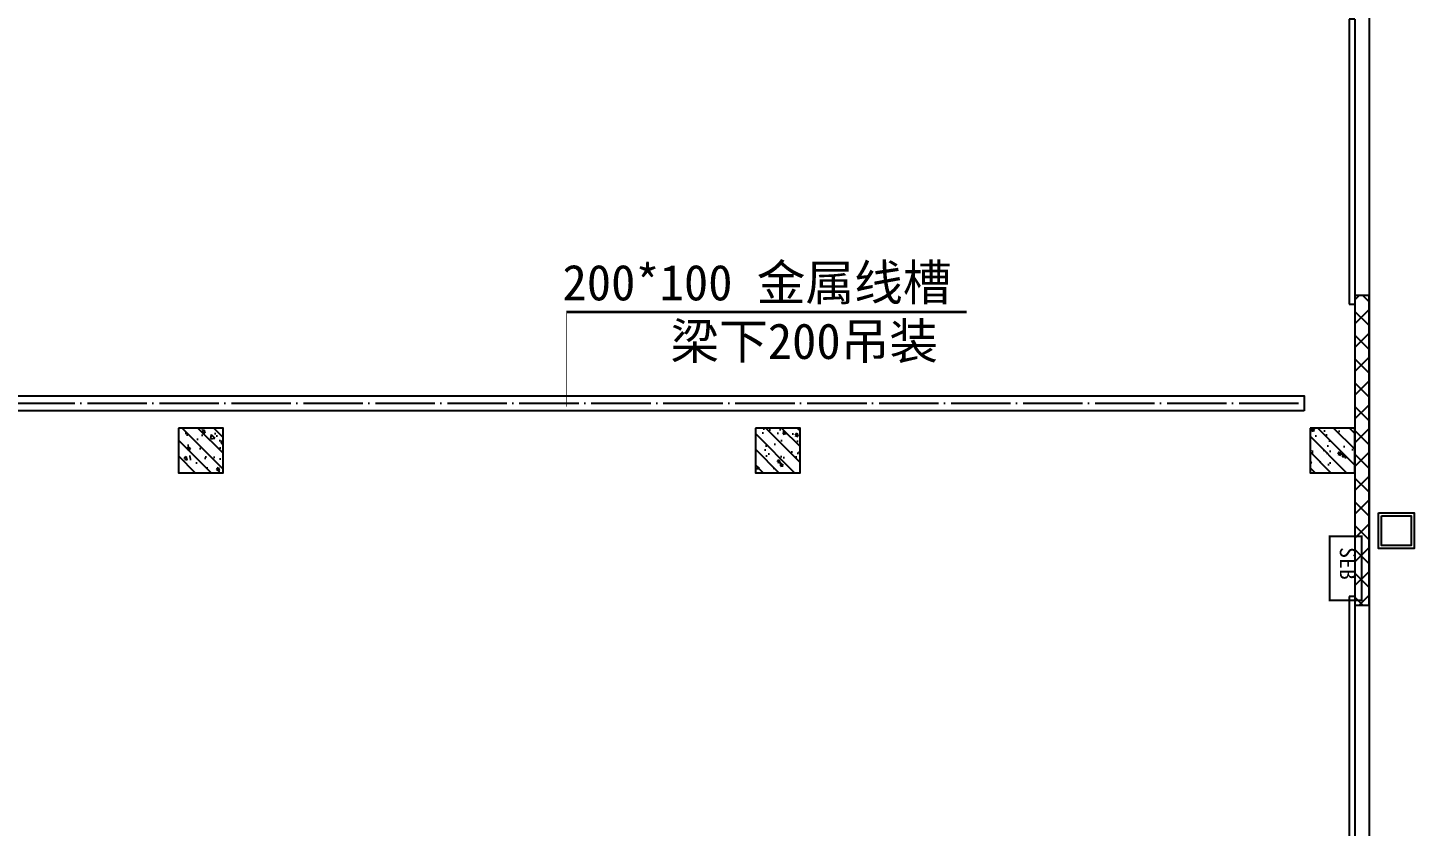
# Model space of a CAD drawing. Header units: millimetres. Extents: x -633009578 to 5705885, y -633235091 to 2571734.
# Drawn here: x 4150809 to 4174120, y 2082420 to 2095835 of the extents above; entities that cross this region are included whole.
import ezdxf

# ---------------------------------------------------------------- set-up
doc = ezdxf.new("R2010")
doc.units = ezdxf.units.MM
doc.header["$LTSCALE"] = 1000
doc.header["$MEASUREMENT"] = 0
doc.linetypes.add('DASH', pattern=[0.35, 0.25, -0.1])
doc.linetypes.add('DOTE', pattern=[2.4200000000000004, 2, -0.2, 0.02, -0.2])
doc.layers.get('0').update_dxf_attribs({"color": 9})
for name, color, linetype in [('A-COLUM(柱)', 255, 'Continuous'), ('A-DOOR(门）', 4, 'Continuous'), ('A-F-AREA(计算)', 5, 'Continuous'), ('A-HATH(填充)', 8, 'Continuous'), ('A-ROOF-G(钢构)', 25, 'Continuous'), ('WALL', 9, 'Continuous'), ('电-桥架', 4, 'Continuous'), ('设备-箱柜', 3, 'Continuous')]:
    doc.layers.add(name, color=color, linetype=linetype)
doc.styles.add('ELEC-DIM', font='simhei.ttf')
doc.styles.add('IDQSTYLE', font='simhei.ttf', dxfattribs={"width": 0.707, "bigfont": 'hztxt.shx'})

# ---------------------------------------------------------------- blocks, each defined once
blk = doc.blocks.new('HC001524')
at = {"color": 0, "linetype": 'Continuous', "const_width": 0.3}
blk.add_lwpolyline([(5, 2.5), (-5, 2.5), (-5, -2.5), (5, -2.5)], close=True, dxfattribs=at)
at = {"color": 0, "style": 'IDQSTYLE', "width": 0.7}
for tag, p in [('AF', (-1.5, -1.25)), ('PSFHATT', (7, -2.5))]:
    blk.add_attdef(tag, p, '', height=2.5, dxfattribs=at)
blk = doc.blocks.new('$DorLib2D$00000126')
at = {"color": 0, "linetype": 'Continuous'}
for p, q in [((-0.5319999999956053, 0.5), (-0.5319999999956053, 0.900000000000091)), ((0.5320000000047003, 0.900000000000091), (0.5320000000047003, 0.5000000000002274))]:
    blk.add_line(p, q, dxfattribs=at)
at = {"color": 0, "linetype": 'DASH'}
for p, q in [((-0.5319999999956053, 0.900000000000091), (0.5320000000047003, 0.900000000000091)), ((-0.5319999999956053, 0.5), (0.5320000000047003, 0.5000000000002274))]:
    blk.add_line(p, q, dxfattribs=at)
blk = doc.blocks.new('_FZH')
h = blk.add_hatch()
h.set_pattern_fill('钢筋混凝土', color=256, scale=0.1, style=0)
h.set_pattern_definition([(45, (0, 0), (-0.1767766952966369, 0.1767766952966369), []), (50, (0, 0), (0.7172601826007535, -0.06275213498259512), [0.07500000000000001, -0.8250000000000001]), (355, (0, 0), (-0.138751333613, 0.7521921337000119), [0.06, -0.66]), (100.4514, (0.05977168000000001, -0.00522934), (0.5785093817140216, 0.6894395420609536), [0.06374019, -0.701142112]), (46.1842, (0, 0.2), (1.067241048625645, -0.1655190143290181), [0.1125, -1.2375]), (96.6356, (0.088936745, 0.186206693), (0.9346627055487033, 0.9741178709004418), [0.095610288, -1.051713]), (351.1842, (0, 0.2), (0.9346619451336272, 0.9741186009253247), [0.09000000000000001, -0.9900000000000001]), (21, (0.1, 0.15), (0.5969070521184617, -0.4026188906653388), [0.07500000000000001, -0.8250000000000001]), (326, (0.1, 0.15), (0.2433153319215824, 0.7251500450468529), [0.06, -0.66]), (71.4514, (0.149742233, 0.116448394), (0.84022262858149, 0.3225304967099524), [0.06374019, -0.701142112]), (37.50000000000001, (0, 0), (0.01215985531729062, 0.3328938538313115), [0, -0.652, 0, -0.67, 0, -0.6625000000000001]), (7.499999999999999, (0, 0), (0.2630695374421486, 0.3944117118823603), [0, -0.382, 0, -0.637, 0, -0.2525]), (-32.5, (-0.223, 0), (0.533822436172409, -0.02255487173437976), [0, -0.25, 0, -0.78, 0, -1.035]), (-42.5, (-0.323, 0), (0.5831861693423862, 0.1001049823323177), [0, -0.325, 0, -0.518, 0, -0.735])])
h.paths.add_polyline_path([(-0.5, -0.5), (0.5, -0.5), (0.5, 0.5), (-0.5, 0.5)])
blk.add_lwpolyline([(-0.5, -0.5), (0.5, -0.5), (0.5, 0.5), (-0.5, 0.5)], close=True)

msp = doc.modelspace()

# ---------------------------------------------------------------- hatches: boundary and pattern name
at = {"layer": 'A-HATH(填充)'}
h = msp.add_hatch(dxfattribs=at)
h.set_pattern_fill('多孔材料', color=256, scale=100, style=0)
h.set_pattern_definition([(45, (1607021.475196055, 677964.29318137), (-200.0002033111466, 200.0002033111467), []), (135, (1607021.475196055, 677964.29318137), (-200.0002033111467, -200.0002033111466), [])])
h.paths.add_polyline_path([(4173119.994031783, 2091334.629172785), (4173119.994031783, 2086134.629172276), (4173359.994031775, 2086134.629172276), (4173359.994031776, 2091334.629172785)])

# ---------------------------------------------------------------- linework, layer by layer
at = {"layer": 'A-DOOR(门）'}
for p, q in [((4173359.99403178, 2095834.629172627), (4173359.99403178, 2091334.629172627)), ((4173359.99403178, 2086134.629172626), (4173359.99403178, 2081634.629172626))]:
    msp.add_line(p, q, dxfattribs=at)
at = {"layer": 'A-F-AREA(计算)'}
msp.add_lwpolyline([(4039079.994031782, 2196074.629172625), (4173359.994031782, 2196074.629172625), (4173359.994031782, 2059994.629172625), (4039079.994031782, 2059994.629172625)], close=True, dxfattribs=at)
at = {"layer": 'A-ROOF-G(钢构)'}
for points in [[(4173519.994031763, 2087684.629172627), (4174119.994031763, 2087684.629172627), (4174119.994031763, 2087084.629172627), (4173519.994031763, 2087084.629172627)], [(4173569.994031763, 2087634.629172627), (4174069.994031763, 2087634.629172627), (4174069.994031763, 2087134.629172627), (4173569.994031763, 2087134.629172627)]]:
    msp.add_lwpolyline(points, close=True, dxfattribs=at)
at = {"layer": 'WALL'}
for p, q in [((4173119.994031783, 2091334.629172785), (4173119.994031783, 2086134.629172276)), ((4173359.994031776, 2091334.629172785), (4173119.994031783, 2091334.629172785)), ((4173359.994031775, 2086134.629172276), (4173359.994031776, 2091334.629172785)), ((4173119.994031783, 2086134.629172276), (4173359.994031775, 2086134.629172276))]:
    msp.add_line(p, q, dxfattribs=at)
at = {"layer": '电-桥架', "color": 5, "linetype": 'DOTE', "ltscale": 0.5}
msp.add_line((4145764.061591035, 2089525.002463049), (4172269.048692347, 2089525.002463049), dxfattribs=at)
at = {"layer": '电-桥架', "ltscale": 0.5}
msp.add_lwpolyline([(4172269.048692347, 2089400.002463049), (4145764.061591036, 2089400.002463049), (4145764.061591035, 2089650.002463049), (4172269.048692347, 2089650.002463049)], close=True, dxfattribs=at)
at = {"layer": '设备-箱柜', "color": 6}
msp.add_lwpolyline([(4159869.380061503, 2089469.390988255, 15, 15, 0), (4159869.380061503, 2091059.677887058, 15, 15, 0), (4159869.380061503, 2091059.677887058, 45, 45, 0), (4166594.309751927, 2091059.677887058, 45, 45, 0)], format="xyseb", dxfattribs=at)

# ---------------------------------------------------------------- block references
at = {"layer": 'A-COLUM(柱)', "xscale": 750, "yscale": 750, "zscale": 750, "rotation": 270}
for p in [(4153719.99403178, 2088734.629172626), (4163419.99403178, 2088734.629172626), (4172744.99403178, 2088734.629172626)]:
    msp.add_blockref('_FZH', p, dxfattribs=at)
at = {"layer": 'A-DOOR(门）', "xscale": -4500, "yscale": 240, "zscale": 4500, "rotation": 89.99999999999999}
for p in [(4173239.99403178, 2093584.629172627), (4173239.99403178, 2083884.629172626)]:
    msp.add_blockref('$DorLib2D$00000126', p, dxfattribs=at)
at = {"layer": '设备-箱柜'}
ref = msp.add_blockref('HC001524', (4172966.607755907, 2086752.6), dxfattribs=dict(at, xscale=-107.52, yscale=107.52, zscale=107.52, rotation=89.99999999999993))
ref.add_attrib('AF', 'SEB', (4172869.094697334, 2087109.412148046), dxfattribs={"layer": '0', "color": 0, "height": 268.8, "rotation": 270, "style": 'ELEC-DIM'})

# ---------------------------------------------------------------- texts
at = {"layer": '设备-箱柜', "color": 6, "style": 'ELEC-DIM'}
for s, p in [('200*100 金属线槽', (4159800.647759488, 2091254.381791946)), ('梁下200吊装', (4161614.748115619, 2090270.053605326))]:
    msp.add_text(s, height=600, dxfattribs=at).set_placement(p)

doc.saveas('drawing.dxf')
